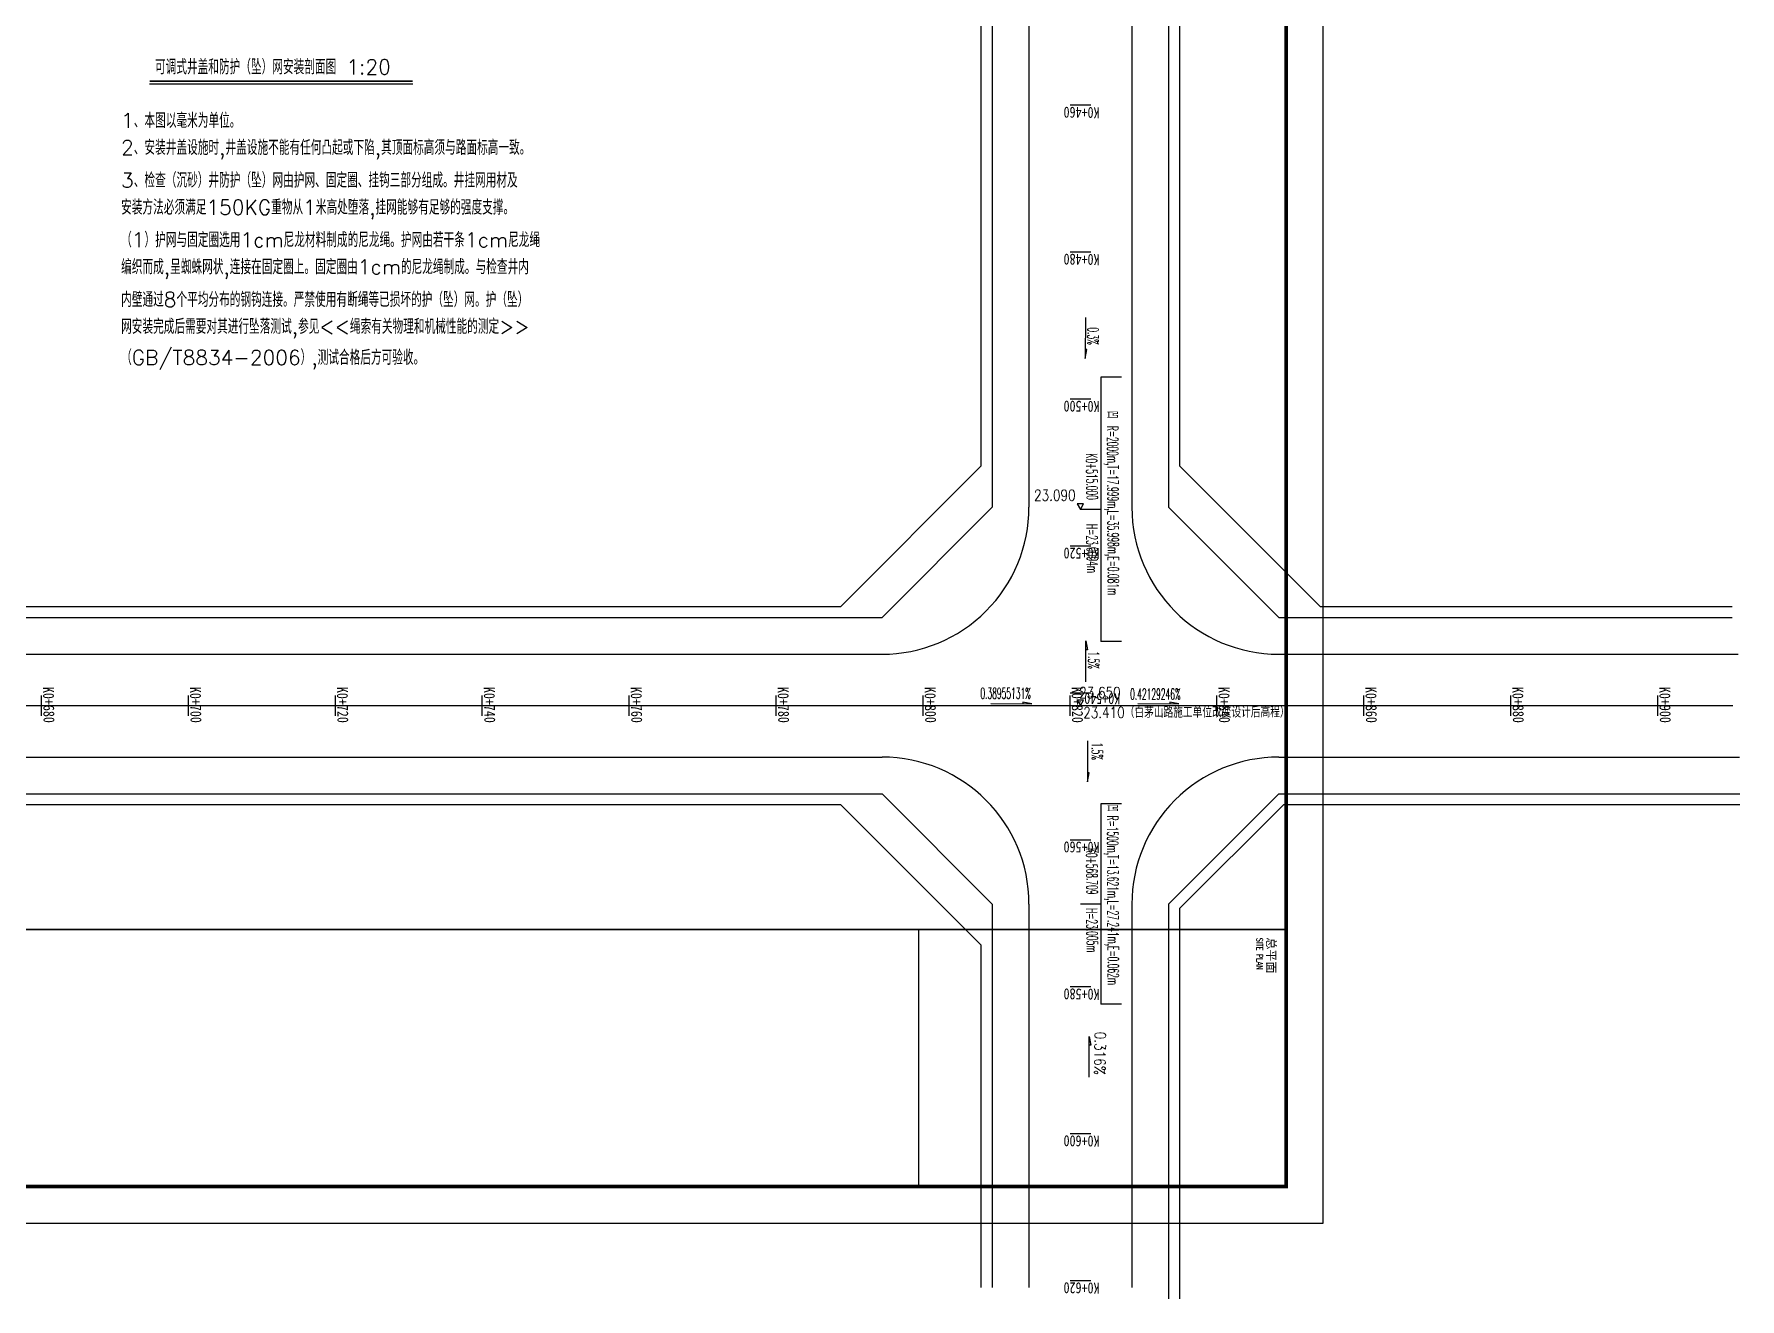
# Model space of a CAD drawing. Header units: millimetres. Extents: x 418304 to 847498, y 48187 to 111456.
# Drawn here: x 423666.1 to 423898.3, y 53336.2 to 53508.3 of the extents above; entities that cross this region are included whole.
import ezdxf

# ---------------------------------------------------------------- set-up
doc = ezdxf.new("R2010")
doc.units = ezdxf.units.MM
doc.header["$LTSCALE"] = 1000
doc.linetypes.add('X3', pattern=[5, 4, -1])
for name, color, linetype in [('0000-部件名称', 7, 'Continuous'), ('TK', 4, 'Continuous'), ('TWT_TEXT', 7, 'Continuous'), ('ZDH', 252, 'Continuous'), ('建设布局', 7, 'Continuous'), ('道路网', 7, 'Continuous'), ('高程设计数据', 7, 'Continuous')]:
    doc.layers.add(name, color=color, linetype=linetype)
doc.styles.add('_TCH_DIM', font='SIMPLEX', dxfattribs={"bigfont": 'GBCBIG'})
doc.styles.add('HZ', font='rs.shx', dxfattribs={"width": 0.8, "bigfont": 'hztxt.shx'})
doc.styles.add('ROMANS', font='romans', dxfattribs={"width": 0.65, "height": 231.275})
doc.styles.add('图签宋体', font='', dxfattribs={"height": 300})
doc.styles.add('等线体', font='simhei.ttf')
doc.styles.get('图签宋体').set_extended_font_data('NSimSun')

# ---------------------------------------------------------------- blocks, each defined once
blk = doc.blocks.new('wetrewtewtre')
at = {"layer": '建设布局', "color": 8, "linetype": 'Continuous', "flags": 128}
for points in [[(423897.23, 55773.77), (423822.01, 55773.77), (423822.02, 55614.89), (423841.14, 55595.77), (423897.23, 55595.77)], [(423897.23, 55773.77), (423822.01, 55773.77), (423822.02, 55614.89), (423841.14, 55595.77), (423897.23, 55595.77)], [(423795.01, 55503.06), (423795.02, 55549.65), (423775.89, 55568.77), (423342.15, 55568.77)], [(423795.01, 55503.06), (423795.02, 55549.65), (423775.89, 55568.77), (423342.15, 55568.77)], [(423898.28, 55568.77), (423836.14, 55568.77), (423822.02, 55554.65), (423822.02, 55501.53)], [(423898.28, 55568.77), (423836.14, 55568.77), (423822.02, 55554.65), (423822.02, 55501.53)]]:
    blk.add_lwpolyline(points, dxfattribs=at)
at = {"layer": '道路网', "color": 8, "linetype": 'Continuous', "lineweight": 30}
for p, q in [((423809.92, 55663.98), (423807.12, 55663.98)), ((423809.92, 55663.98), (423807.12, 55663.98)), ((423809.92, 55643.98), (423807.12, 55643.98)), ((423809.92, 55643.98), (423807.12, 55643.98)), ((423809.92, 55623.98), (423807.12, 55623.98)), ((423809.92, 55623.98), (423807.12, 55623.98)), ((423809.92, 55603.98), (423807.12, 55603.98)), ((423809.92, 55603.98), (423807.12, 55603.98)), ((423667.06, 55583.67), (423667.06, 55580.87)), ((423667.06, 55583.67), (423667.06, 55580.87)), ((423687.06, 55583.67), (423687.06, 55580.87)), ((423687.06, 55583.67), (423687.06, 55580.87)), ((423707.06, 55583.67), (423707.06, 55580.87)), ((423707.06, 55583.67), (423707.06, 55580.87)), ((423727.06, 55583.67), (423727.06, 55580.87)), ((423727.06, 55583.67), (423727.06, 55580.87)), ((423747.06, 55583.67), (423747.06, 55580.87)), ((423747.06, 55583.67), (423747.06, 55580.87)), ((423767.06, 55583.67), (423767.06, 55580.87)), ((423767.06, 55583.67), (423767.06, 55580.87)), ((423787.06, 55583.67), (423787.06, 55580.87)), ((423787.06, 55583.67), (423787.06, 55580.87)), ((423807.06, 55583.67), (423807.06, 55580.87)), ((423807.06, 55583.67), (423807.06, 55580.87)), ((423809.92, 55583.98), (423807.12, 55583.98)), ((423809.92, 55583.98), (423807.12, 55583.98)), ((423827.06, 55583.67), (423827.06, 55580.87)), ((423827.06, 55583.67), (423827.06, 55580.87)), ((423847.06, 55583.67), (423847.06, 55580.87)), ((423847.06, 55583.67), (423847.06, 55580.87)), ((423867.06, 55583.67), (423867.06, 55580.87)), ((423867.06, 55583.67), (423867.06, 55580.87)), ((423887.06, 55583.67), (423887.06, 55580.87)), ((423887.06, 55583.67), (423887.06, 55580.87)), ((423809.92, 55563.98), (423807.12, 55563.98)), ((423809.92, 55563.98), (423807.12, 55563.98)), ((423809.92, 55543.98), (423807.12, 55543.98)), ((423809.92, 55543.98), (423807.12, 55543.98)), ((423809.92, 55523.98), (423807.12, 55523.98)), ((423809.92, 55523.98), (423807.12, 55523.98)), ((423809.92, 55503.98), (423807.12, 55503.98)), ((423809.92, 55503.98), (423807.12, 55503.98))]:
    blk.add_line(p, q, dxfattribs=at)
at = {"layer": '道路网', "color": 8, "linetype": 'Continuous'}
for p, q in [((423781.52, 55594.27), (423796.52, 55609.27)), ((423781.52, 55594.27), (423796.52, 55609.27)), ((423820.52, 55609.27), (423835.52, 55594.27)), ((423820.52, 55609.27), (423835.52, 55594.27)), ((423342.15, 55594.27), (423781.52, 55594.27)), ((423342.15, 55594.27), (423781.52, 55594.27)), ((423835.52, 55594.27), (423897.23, 55594.27)), ((423835.52, 55594.27), (423897.23, 55594.27)), ((423342.15, 55589.27), (423781.52, 55589.27)), ((423342.15, 55589.27), (423781.52, 55589.27)), ((423835.52, 55589.27), (423898.06, 55589.27)), ((423835.52, 55589.27), (423898.06, 55589.27)), ((423342.15, 55575.27), (423781.52, 55575.27)), ((423342.15, 55575.27), (423781.52, 55575.27)), ((423835.52, 55575.27), (423898.22, 55575.27)), ((423835.52, 55575.27), (423898.22, 55575.27)), ((423342.15, 55570.27), (423781.52, 55570.27)), ((423342.15, 55570.27), (423781.52, 55570.27)), ((423796.52, 55555.27), (423781.52, 55570.27)), ((423796.52, 55555.27), (423781.52, 55570.27)), ((423835.52, 55570.27), (423820.52, 55555.27)), ((423835.52, 55570.27), (423820.52, 55555.27)), ((423835.52, 55570.27), (423898.27, 55570.27)), ((423835.52, 55570.27), (423898.27, 55570.27)), ((423796.52, 55555.27), (423796.52, 55503.06)), ((423796.52, 55555.27), (423796.52, 55503.06)), ((423801.52, 55555.27), (423801.52, 55503.06)), ((423801.52, 55555.27), (423801.52, 55503.06)), ((423815.52, 55555.27), (423815.52, 55503.06)), ((423815.52, 55555.27), (423815.52, 55503.06)), ((423820.52, 55555.27), (423820.52, 55501.53)), ((423820.52, 55555.27), (423820.52, 55501.53))]:
    blk.add_line(p, q, dxfattribs=at)
at = {"layer": '道路网', "color": 8, "linetype": 'X3'}
blk.add_line((423342.15, 55582.27), (423897.34, 55582.27), dxfattribs=at)
blk.add_line((423342.15, 55582.27), (423897.34, 55582.27), dxfattribs=at)
at = {"layer": '道路网', "color": 8, "linetype": 'Continuous', "flags": 128}
for points in [[(423796.51, 56099.98), (423796.51, 55746.27), (423796.52, 55609.27)], [(423796.51, 56099.98), (423796.51, 55746.27), (423796.52, 55609.27)], [(423801.51, 56099.98), (423801.51, 55741.27), (423801.52, 55609.27)], [(423801.51, 56099.98), (423801.51, 55741.27), (423801.52, 55609.27)], [(423815.51, 56099.98), (423815.51, 55741.27), (423815.52, 55609.27)], [(423815.51, 56099.98), (423815.51, 55741.27), (423815.52, 55609.27)], [(423820.51, 56099.98), (423820.51, 55746.27), (423820.52, 55609.27)], [(423820.51, 56099.98), (423820.51, 55746.27), (423820.52, 55609.27)]]:
    blk.add_lwpolyline(points, dxfattribs=at)
at = {"layer": '道路网', "color": 8, "linetype": 'Continuous'}
for centre, start, end in [((423781.52, 55609.27), 270, 0.0001), ((423781.52, 55609.27), 270, 0.0001), ((423835.52, 55609.27), 180.0001, 270), ((423835.52, 55609.27), 180.0001, 270), ((423781.52, 55555.27), 0.0001, 90), ((423781.52, 55555.27), 0.0001, 90), ((423835.52, 55555.27), 90, 180.0001), ((423835.52, 55555.27), 90, 180.0001)]:
    blk.add_arc(centre, 20, start, end, dxfattribs=at)
at = {"layer": '道路网', "color": 8, "linetype": 'Continuous', "style": '等线体', "width": 0.8}
for s, rotation, p in [('K0+460', 179.384, (423811.13, 55663.72)), ('K0+460', 179.384, (423811.13, 55663.72)), ('K0+480', 179.384, (423811.13, 55643.72)), ('K0+480', 179.384, (423811.13, 55643.72)), ('K0+500', 179.384, (423811.13, 55623.72)), ('K0+500', 179.384, (423811.13, 55623.72)), ('K0+520', 179.384, (423811.13, 55603.72)), ('K0+520', 179.384, (423811.13, 55603.72)), ('K0+680', 271.0552, (423667.31, 55584.81)), ('K0+680', 271.0552, (423667.31, 55584.81)), ('K0+700', 271.0552, (423687.31, 55584.81)), ('K0+700', 271.0552, (423687.31, 55584.81)), ('K0+720', 271.0552, (423707.31, 55584.81)), ('K0+720', 271.0552, (423707.31, 55584.81)), ('K0+740', 271.0552, (423727.31, 55584.81)), ('K0+740', 271.0552, (423727.31, 55584.81)), ('K0+760', 271.0552, (423747.31, 55584.81)), ('K0+760', 271.0552, (423747.31, 55584.81)), ('K0+780', 271.0552, (423767.31, 55584.81)), ('K0+780', 271.0552, (423767.31, 55584.81)), ('K0+800', 271.0552, (423787.31, 55584.81)), ('K0+800', 271.0552, (423787.31, 55584.81)), ('K0+820', 271.0552, (423807.31, 55584.81)), ('K0+820', 271.0552, (423807.31, 55584.81)), ('K0+540', 179.384, (423813.95, 55583.93)), ('K0+540', 179.384, (423813.95, 55583.93)), ('K0+840', 271.0552, (423827.31, 55584.81)), ('K0+840', 271.0552, (423827.31, 55584.81)), ('K0+860', 271.0552, (423847.31, 55584.81)), ('K0+860', 271.0552, (423847.31, 55584.81)), ('K0+880', 271.0552, (423867.31, 55584.81)), ('K0+880', 271.0552, (423867.31, 55584.81)), ('K0+900', 271.0552, (423887.31, 55584.81)), ('K0+900', 271.0552, (423887.31, 55584.81)), ('K0+560', 179.384, (423811.13, 55563.72)), ('K0+560', 179.384, (423811.13, 55563.72)), ('K0+580', 179.384, (423811.13, 55543.72)), ('K0+580', 179.384, (423811.13, 55543.72)), ('K0+600', 179.384, (423811.13, 55523.72)), ('K0+600', 179.384, (423811.13, 55523.72)), ('K0+620', 179.384, (423811.13, 55503.72)), ('K0+620', 179.384, (423811.13, 55503.72))]:
    blk.add_text(s, height=1.5, rotation=rotation, dxfattribs=at).set_placement(p)
blk = doc.blocks.new('13424')
at = {"layer": '0000-部件名称', "extrusion": (-3.93868e-32, 3.21629e-16, -1)}
blk.add_line((455367.99, 3437824.71, 32.81), (455332.17, 3437824.71, 32.81), dxfattribs=at)
at = {"layer": '0000-部件名称', "extrusion": (-3.93868e-32, 3.21629e-16, -1), "const_width": 0.229, "elevation": -32.81}
blk.add_lwpolyline([(-455367.99, 3437825.14), (-455332.17, 3437825.14)], dxfattribs=at)
at = {"layer": 'TWT_TEXT', "style": '_TCH_DIM'}
for s, p in [('可调式井盖和防护（坠）网安装剖面图 1:20', (455332.91, 3437826.05)), ('1、本图以毫米为单位。', (455328.3, 3437818.75)), ('2、安装井盖设施时,井盖设施不能有任何凸起或下陷,其顶面标高须与路面标高一致。', (455328.3, 3437815.08)), ('3、检查（沉砂）井防护（坠）网由护网、固定圈、挂钩三部分组成。井挂网用材及', (455328.3, 3437810.63)), ('安装方法必须满足150KG重物从1米高处堕落,挂网能够有足够的强度支撑。', (455328.3, 3437806.95)), ('（1）护网与固定圈选用1cm尼龙材料制成的尼龙绳。护网由若干条1cm尼龙绳', (455328.3, 3437802.51)), ('编织而成,呈蜘蛛网状,连接在固定圈上。固定圈由1cm的尼龙绳制成。与检查井内', (455328.3, 3437798.83)), ('内壁通过8个平均分布的钢钩连接。严禁使用有断绳等已损坏的护（坠）网。护（坠）', (455328.3, 3437794.38)), ('网安装完成后需要对其进行坠落测试,参见<<绳索有关物理和机械性能的测定>>', (455328.3, 3437790.72)), ('（GB/T8834-2006）,测试合格后方可验收。', (455328.3, 3437786.5))]:
    blk.add_text(s, height=2.016, dxfattribs=at).set_placement(p)
blk = doc.blocks.new('GeYuanFrame_03105221', base_point=(11.55, 13.52))
at = {"layer": 'TK'}
blk.add_lwpolyline([(11.55, 854.52), (1497.55, 854.52), (1497.55, 13.52), (11.55, 13.52)], close=True, dxfattribs=at)
at = {"layer": 'TK', "const_width": 1}
blk.add_lwpolyline([(1487.55, 844.52), (1487.55, 23.52), (36.55, 23.52), (36.55, 844.52)], close=True, dxfattribs=at)
at = {"layer": 'TK'}
for points, const_width in [([(1417.55, 844.52), (1417.55, 23.52)], 0.4), ([(1417.55, 744.49), (1487.55, 744.49)], 0.35)]:
    blk.add_lwpolyline(points, dxfattribs=dict(at, const_width=const_width))
at = {"layer": 'TK', "style": '图签宋体'}
blk.add_text('总平面', height=2.4, dxfattribs=at).set_placement((1419.7, 839.29))
at = {"layer": 'TK', "style": 'ROMANS', "width": 0.76}
blk.add_text('SITE PLAN', height=1.697, dxfattribs=at).set_placement((1419.82, 836.49))

msp = doc.modelspace()

# ---------------------------------------------------------------- linework, layer by layer
at = {"layer": '建设布局', "color": 1, "linetype": 'Continuous', "flags": 128}
msp.add_lwpolyline([(423431.612, 53430.44), (423775.894, 53430.44), (423795.015, 53449.561), (423795.015, 53547.806), (423431.612, 53547.84)], close=True, dxfattribs=at)
msp.add_lwpolyline([(423431.612, 53430.44), (423775.894, 53430.44), (423795.015, 53449.561), (423795.015, 53547.806), (423431.612, 53547.84)], close=True, dxfattribs=at)
at = {"layer": '高程设计数据', "color": 1, "linetype": 'Continuous'}
for p, q in [((423814.115, 53461.648), (423811.315, 53461.648)), ((423811.315, 53461.648), (423811.315, 53425.65)), ((423814.115, 53461.648), (423811.315, 53461.648)), ((423811.315, 53461.648), (423811.315, 53425.65)), ((423811.315, 53443.649), (423808.515, 53443.649)), ((423811.315, 53443.649), (423808.515, 53443.649)), ((423814.115, 53425.65), (423811.315, 53425.65)), ((423814.115, 53425.65), (423811.315, 53425.65)), ((423814.115, 53403.561), (423811.315, 53403.561)), ((423811.315, 53403.561), (423811.315, 53376.319)), ((423814.115, 53403.561), (423811.315, 53403.561)), ((423811.315, 53403.561), (423811.315, 53376.319)), ((423811.315, 53389.94), (423808.515, 53389.94)), ((423811.315, 53389.94), (423808.515, 53389.94)), ((423814.115, 53376.319), (423811.315, 53376.319)), ((423814.115, 53376.319), (423811.315, 53376.319))]:
    msp.add_line(p, q, dxfattribs=at)
at = {"layer": '高程设计数据', "color": 4, "linetype": 'Continuous', "flags": 128}
for points in [[(423809.191, 53469.78), (423809.185, 53464.207), (423809.41, 53465.423), (423809.186, 53465.423)], [(423809.191, 53469.78), (423809.185, 53464.207), (423809.41, 53465.423), (423809.186, 53465.423)], [(423809.262, 53420.178), (423809.257, 53425.75), (423809.481, 53424.534), (423809.258, 53424.534)], [(423809.262, 53420.178), (423809.257, 53425.75), (423809.481, 53424.534), (423809.258, 53424.534)], [(423796.32, 53417.212), (423801.893, 53417.207), (423800.677, 53417.432), (423800.676, 53417.208)], [(423796.32, 53417.212), (423801.893, 53417.207), (423800.677, 53417.432), (423800.676, 53417.208)], [(423816.32, 53417.212), (423821.893, 53417.207), (423820.677, 53417.432), (423820.676, 53417.208)], [(423816.32, 53417.212), (423821.893, 53417.207), (423820.677, 53417.432), (423820.676, 53417.208)], [(423809.5, 53412.157), (423809.495, 53406.584), (423809.719, 53407.801), (423809.496, 53407.801)], [(423809.5, 53412.157), (423809.495, 53406.584), (423809.719, 53407.801), (423809.496, 53407.801)], [(423809.689, 53366.352), (423809.697, 53371.925), (423809.918, 53370.708), (423809.695, 53370.708)], [(423809.689, 53366.352), (423809.697, 53371.925), (423809.918, 53370.708), (423809.695, 53370.708)]]:
    msp.add_lwpolyline(points, dxfattribs=at)
at = {"layer": '高程设计数据', "color": 1, "linetype": 'Continuous', "flags": 128}
for points in [[(423808.515, 53443.649), (423808.957, 53444.415), (423808.073, 53444.415)], [(423808.515, 53443.649), (423808.957, 53444.415), (423808.073, 53444.415)], [(423808.515, 53416.94), (423808.957, 53417.705), (423808.073, 53417.705)], [(423808.515, 53416.94), (423808.957, 53417.705), (423808.073, 53417.705)]]:
    msp.add_lwpolyline(points, close=True, dxfattribs=at)

# ---------------------------------------------------------------- block references
at = {"xscale": 0.5, "yscale": 0.5, "zscale": 0.5, "rotation": 270}
msp.add_blockref('GeYuanFrame_03105221', (423421.008, 54089.473), dxfattribs=at)
msp.add_blockref('wetrewtewtre', (0, -2165.331))
at = {"layer": 'ZDH'}
msp.add_blockref('13424', (-31650.356, -3384323.183), dxfattribs=at)

# ---------------------------------------------------------------- texts
at = {"layer": '高程设计数据', "color": 1, "linetype": 'Continuous', "style": 'HZ'}
for s, rotation, width, p in [('0.3%', 269.92167, 0.5, (423809.502, 53468.433)), ('0.3%', 269.92167, 0.5, (423809.502, 53468.433)), ('凹  R=2000m,T=17.999m,L=35.998m,E=0.081m', 270.25766, 0.5, (423812.152, 53457.056)), ('凹  R=2000m,T=17.999m,L=35.998m,E=0.081m', 270.25766, 0.5, (423812.152, 53457.056)), ('K0+515.000', 270.81408, 0.5, (423809.285, 53451.264)), ('K0+515.000', 270.81408, 0.5, (423809.285, 53451.264)), ('23.090', 0.18894, 0.8, (423802.206, 53444.818)), ('23.090', 0.18894, 0.8, (423802.206, 53444.818)), ('H=23.0094m', 270.81408, 0.5, (423809.333, 53441.662)), ('H=23.0094m', 270.81408, 0.5, (423809.333, 53441.662)), ('1.5%%%', 269.92167, 0.5, (423809.574, 53424.325)), ('1.5%%%', 269.92167, 0.5, (423809.574, 53424.325)), ('0.38955131%', 359.92167, 0.5, (423794.901, 53417.875)), ('0.38955131%', 359.92167, 0.5, (423794.901, 53417.875)), ('23.650', 0.18894, 0.8, (423808.35, 53417.953)), ('23.650', 0.18894, 0.8, (423808.35, 53417.953)), ('0.42129246%', 359.92167, 0.5, (423815.281, 53417.768)), ('0.42129246%', 359.92167, 0.5, (423815.281, 53417.768)), ('23.410（白茅山路施工单位改变设计后高程）', 0.18894, 0.8, (423808.898, 53415.251)), ('23.410（白茅山路施工单位改变设计后高程）', 0.18894, 0.8, (423808.898, 53415.251)), ('1.5%', 269.92167, 0.5, (423810.067, 53411.92)), ('1.5%', 269.92167, 0.5, (423810.067, 53411.92)), ('凹 R=1500m,T=13.621m,L=27.241m,E=0.062m', 270.25766, 0.5, (423812.152, 53403.491)), ('凹 R=1500m,T=13.621m,L=27.241m,E=0.062m', 270.25766, 0.5, (423812.152, 53403.491)), ('K0+568.709', 270.81408, 0.5, (423809.285, 53397.554)), ('K0+568.709', 270.81408, 0.5, (423809.285, 53397.554)), ('H=23.005m', 270.81408, 0.5, (423809.312, 53389.386)), ('H=23.005m', 270.81408, 0.5, (423809.312, 53389.386)), ('0.316%', 269.26664, 0.8, (423810.481, 53372.561)), ('0.316%', 269.26664, 0.8, (423810.481, 53372.561))]:
    msp.add_text(s, height=1.5, rotation=rotation, dxfattribs=dict(at, width=width)).set_placement(p)

doc.saveas('drawing.dxf')
